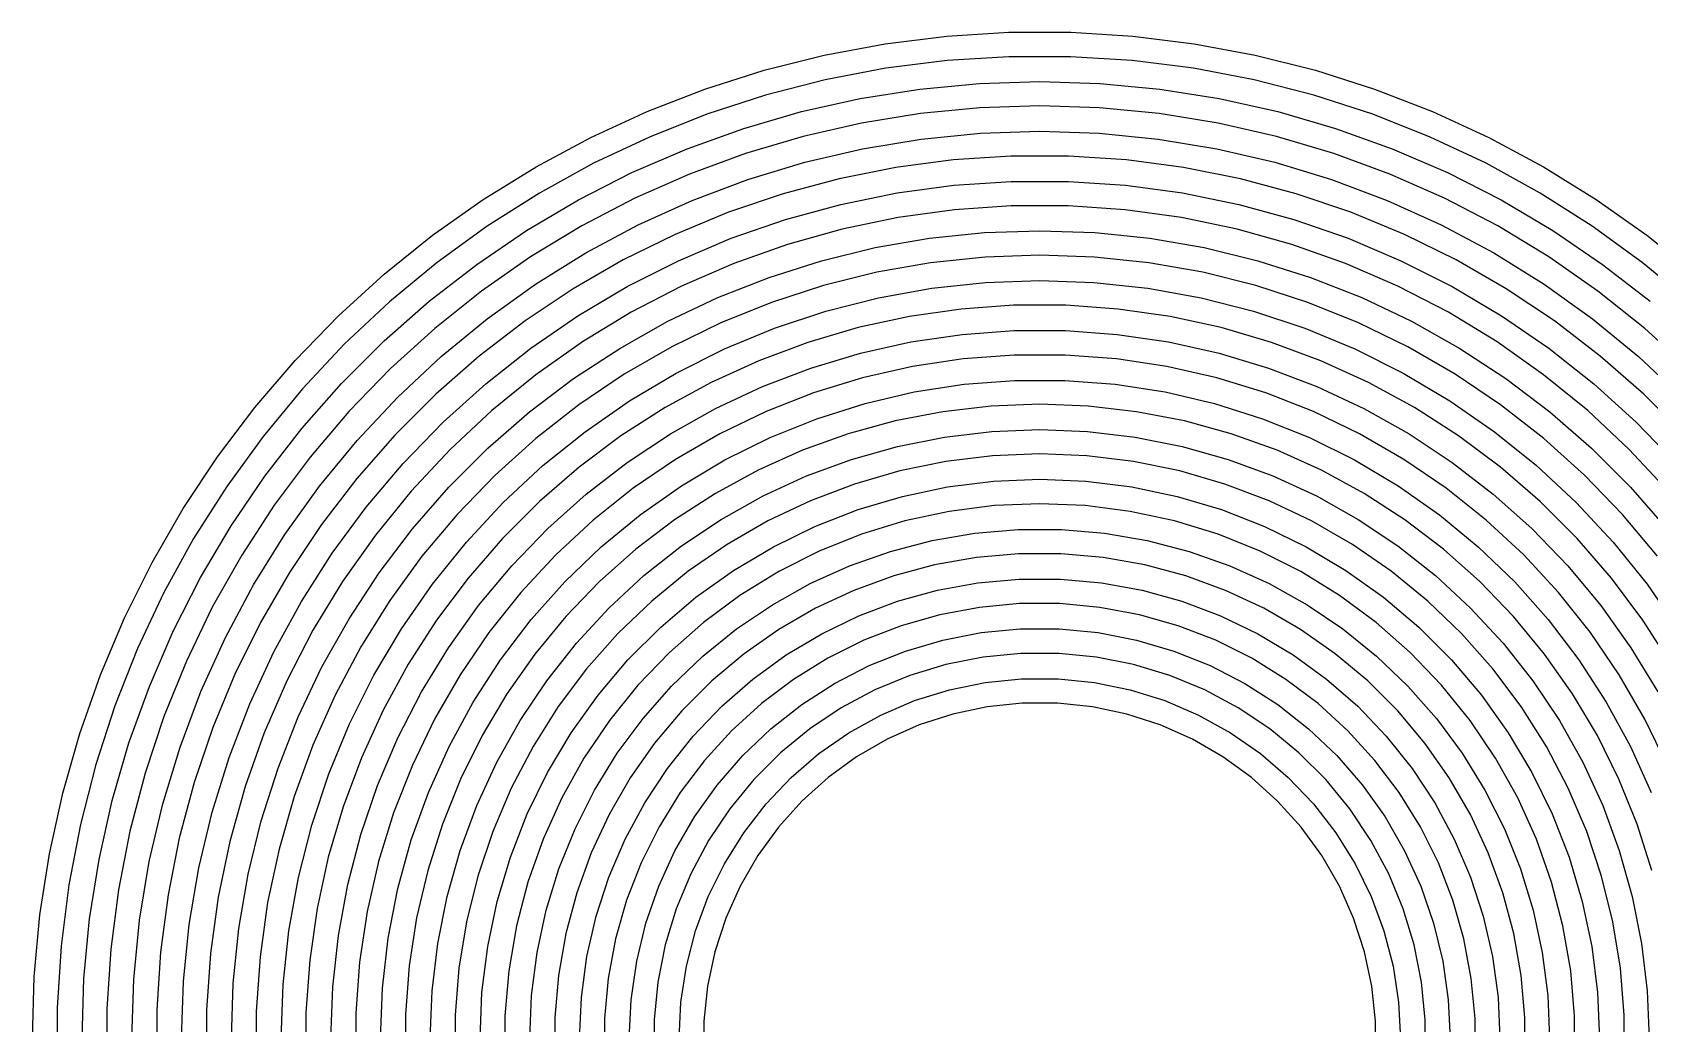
# Model space of a CAD drawing. Extents: x 25 to 275, y -107 to -24.
# Drawn here: x 25.12 to 41.38, y -34.85 to -24.88 of the extents above; entities that cross this region are included whole.
import ezdxf

# ---------------------------------------------------------------- set-up
doc = ezdxf.new("R2010")
doc.units = 0
doc.layers.add('BLACK', color=7, linetype='CONTINUOUS')

msp = doc.modelspace()

# ---------------------------------------------------------------- linework, layer by layer
at = {"layer": 'BLACK', "linetype": 'CONTINUOUS'}
for p, q in [((33.083928, -25.109411), (33.696909, -24.994825)), ((33.696909, -24.994825), (34.315783, -24.918191)), ((34.315783, -24.918191), (34.9382, -24.879802)), ((34.9382, -24.879802), (35.5618, -24.879802)), ((35.5618, -24.879802), (36.184217, -24.918191)), ((36.184217, -24.918191), (36.803091, -24.994825)), ((36.803091, -24.994825), (37.416072, -25.109411)), ((32.479162, -25.261515), (33.083928, -25.109411)), ((34.320222, -25.163972), (33.704447, -25.241763)), ((34.939666, -25.125), (34.320222, -25.163972)), ((35.560334, -25.125), (34.939666, -25.125)), ((36.179778, -25.163972), (35.560334, -25.125)), ((36.795553, -25.241763), (36.179778, -25.163972)), ((37.416072, -25.109411), (38.020838, -25.261515)), ((31.884908, -25.450561), (32.479162, -25.261515)), ((33.704447, -25.241763), (33.094772, -25.358064)), ((37.405228, -25.358064), (36.795553, -25.241763)), ((38.020838, -25.261515), (38.615092, -25.450561)), ((31.303418, -25.675832), (31.884908, -25.450561)), ((32.493603, -25.512418), (31.903312, -25.704216)), ((33.094772, -25.358064), (32.493603, -25.512418)), ((33.446455, -25.545485), (34.043668, -25.450896)), ((34.043668, -25.450896), (34.645641, -25.393993)), ((34.645641, -25.393993), (35.25, -25.375)), ((35.25, -25.375), (35.854359, -25.393993)), ((35.854359, -25.393993), (36.456332, -25.450896)), ((36.456332, -25.450896), (37.053545, -25.545485)), ((38.006397, -25.512418), (37.405228, -25.358064)), ((38.596688, -25.704216), (38.006397, -25.512418)), ((38.615092, -25.450561), (39.196582, -25.675832)), ((30.736899, -25.936472), (31.303418, -25.675832)), ((32.275711, -25.846081), (32.85636, -25.677387)), ((32.85636, -25.677387), (33.446455, -25.545485)), ((34.649033, -25.639453), (34.050535, -25.697189)), ((35.25, -25.620181), (34.649033, -25.639453)), ((35.850967, -25.639453), (35.25, -25.620181)), ((36.449465, -25.697189), (35.850967, -25.639453)), ((37.053545, -25.545485), (37.64364, -25.677387)), ((37.64364, -25.677387), (38.224289, -25.846081)), ((39.196582, -25.675832), (39.763101, -25.936472)), ((31.903312, -25.704216), (31.326228, -25.932699)), ((33.456967, -25.793153), (32.870766, -25.926949)), ((34.050535, -25.697189), (33.456967, -25.793153)), ((37.043033, -25.793153), (36.449465, -25.697189)), ((37.629234, -25.926949), (37.043033, -25.793153)), ((39.173772, -25.932699), (38.596688, -25.704216)), ((30.1875, -26.231493), (30.736899, -25.936472)), ((31.326228, -25.932699), (30.764631, -26.196967)), ((31.706801, -26.050901), (32.275711, -25.846081)), ((32.870766, -25.926949), (32.294342, -26.098029)), ((33.469801, -26.050334), (34.058948, -25.953066)), ((34.058948, -25.953066), (34.653196, -25.894537)), ((34.653196, -25.894537), (35.25, -25.875)), ((35.25, -25.875), (35.846804, -25.894537)), ((35.846804, -25.894537), (36.441052, -25.953066)), ((36.441052, -25.953066), (37.030199, -26.050334)), ((38.205658, -26.098029), (37.629234, -25.926949)), ((38.224289, -25.846081), (38.793199, -26.050901)), ((39.735369, -26.196967), (39.173772, -25.932699)), ((39.763101, -25.936472), (40.3125, -26.231493)), ((31.151874, -26.29104), (31.706801, -26.050901)), ((32.294342, -26.098029), (31.730063, -26.305689)), ((32.888276, -26.185927), (33.469801, -26.050334)), ((34.379632, -26.163004), (33.803528, -26.23885)), ((34.959463, -26.125), (34.379632, -26.163004)), ((35.540537, -26.125), (34.959463, -26.125)), ((36.120368, -26.163004), (35.540537, -26.125)), ((36.696472, -26.23885), (36.120368, -26.163004)), ((37.030199, -26.050334), (37.611724, -26.185927)), ((38.769937, -26.305689), (38.205658, -26.098029)), ((38.793199, -26.050901), (39.348126, -26.29104)), ((29.657305, -26.559776), (30.1875, -26.231493)), ((30.764631, -26.196967), (30.220734, -26.495976)), ((30.613121, -26.565548), (31.151874, -26.29104)), ((31.730063, -26.305689), (31.180249, -26.549075)), ((32.316865, -26.359263), (32.888276, -26.185927)), ((33.803528, -26.23885), (33.233619, -26.352212)), ((37.266381, -26.352212), (36.696472, -26.23885)), ((37.611724, -26.185927), (38.183135, -26.359263)), ((39.319751, -26.549075), (38.769937, -26.305689)), ((39.348126, -26.29104), (39.886879, -26.565548)), ((40.279266, -26.495976), (39.735369, -26.196967)), ((40.3125, -26.231493), (40.842695, -26.559776)), ((31.758014, -26.569599), (32.316865, -26.359263)), ((33.233619, -26.352212), (32.672343, -26.502605)), ((33.250551, -26.609957), (33.815409, -26.495144)), ((33.815409, -26.495144), (34.386675, -26.418316)), ((34.386675, -26.418316), (34.961796, -26.379817)), ((34.961796, -26.379817), (35.538204, -26.379817)), ((35.538204, -26.379817), (36.113325, -26.418316)), ((36.113325, -26.418316), (36.684591, -26.495144)), ((36.684591, -26.495144), (37.249449, -26.609957)), ((37.827657, -26.502605), (37.266381, -26.352212)), ((38.183135, -26.359263), (38.741986, -26.569599)), ((29.148324, -26.920076), (29.657305, -26.559776)), ((30.220734, -26.495976), (29.696686, -26.828547)), ((30.092667, -26.873344), (30.613121, -26.565548)), ((31.180249, -26.549075), (30.647158, -26.827188)), ((31.214116, -26.816036), (31.758014, -26.569599)), ((32.672343, -26.502605), (32.122106, -26.689386)), ((32.694623, -26.762241), (33.250551, -26.609957)), ((34.963901, -26.625), (34.393038, -26.664048)), ((35.536099, -26.625), (34.963901, -26.625)), ((36.106962, -26.664048), (35.536099, -26.625)), ((37.249449, -26.609957), (37.805377, -26.762241)), ((38.377894, -26.689386), (37.827657, -26.502605)), ((38.741986, -26.569599), (39.285884, -26.816036)), ((39.852842, -26.827188), (39.319751, -26.549075)), ((39.886879, -26.565548), (40.407333, -26.873344)), ((40.803314, -26.828547), (40.279266, -26.495976)), ((40.842695, -26.559776), (41.351676, -26.920076)), ((30.6875, -27.097518), (31.214116, -26.816036)), ((32.122106, -26.689386), (31.585263, -26.911753)), ((32.150108, -26.951317), (32.694623, -26.762241)), ((33.826171, -26.741963), (33.265941, -26.85838)), ((34.393038, -26.664048), (33.826171, -26.741963)), ((36.673829, -26.741963), (36.106962, -26.664048)), ((37.234059, -26.85838), (36.673829, -26.741963)), ((37.805377, -26.762241), (38.349892, -26.951317)), ((38.914737, -26.911753), (38.377894, -26.689386)), ((39.285884, -26.816036), (39.8125, -27.097518)), ((28.66249, -27.311025), (29.148324, -26.920076)), ((29.696686, -26.828547), (29.194555, -27.193367)), ((29.592567, -27.213211), (30.092667, -26.873344)), ((30.647158, -26.827188), (30.132981, -27.138885)), ((31.585263, -26.911753), (31.064113, -27.168756)), ((31.619438, -27.176341), (32.150108, -26.951317)), ((33.265941, -26.85838), (32.714963, -27.012756)), ((33.59692, -27.044942), (34.143646, -26.950677)), ((34.143646, -26.950677), (34.69553, -26.893941)), ((34.69553, -26.893941), (35.25, -26.875)), ((35.25, -26.875), (35.80447, -26.893941)), ((35.80447, -26.893941), (36.356354, -26.950677)), ((36.356354, -26.950677), (36.90308, -27.044942)), ((37.785037, -27.012756), (37.234059, -26.85838)), ((38.349892, -26.951317), (38.880562, -27.176341)), ((39.435887, -27.168756), (38.914737, -26.911753)), ((40.367019, -27.138885), (39.852842, -26.827188)), ((40.407333, -26.873344), (40.907433, -27.213211)), ((41.305445, -27.193367), (40.803314, -26.828547)), ((41.351676, -26.920076), (41.83751, -27.311025)), ((30.132981, -27.138885), (29.639831, -27.482885)), ((30.180422, -27.41284), (30.6875, -27.097518)), ((32.714963, -27.012756), (32.175804, -27.204374)), ((33.057901, -27.176297), (33.59692, -27.044942)), ((34.700333, -27.139395), (34.153344, -27.196886)), ((35.25, -27.1202), (34.700333, -27.139395)), ((35.799667, -27.139395), (35.25, -27.1202)), ((36.346656, -27.196886), (35.799667, -27.139395)), ((36.90308, -27.044942), (37.442099, -27.176297)), ((38.324196, -27.204374), (37.785037, -27.012756)), ((39.8125, -27.097518), (40.319578, -27.41284)), ((40.860169, -27.482885), (40.367019, -27.138885)), ((29.194555, -27.193367), (28.716321, -27.588996)), ((29.114794, -27.58381), (29.592567, -27.213211)), ((31.064113, -27.168756), (30.560887, -27.459294)), ((31.104982, -27.436307), (31.619438, -27.176341)), ((32.175804, -27.204374), (31.650978, -27.432338)), ((32.529103, -27.34413), (33.057901, -27.176297)), ((33.611697, -27.292393), (33.078033, -27.42545)), ((34.153344, -27.196886), (33.611697, -27.292393)), ((36.888303, -27.292393), (36.346656, -27.196886)), ((37.421967, -27.42545), (36.888303, -27.292393)), ((37.442099, -27.176297), (37.970897, -27.34413)), ((38.849022, -27.432338), (38.324196, -27.204374)), ((38.880562, -27.176341), (39.395018, -27.436307)), ((39.939113, -27.459294), (39.435887, -27.168756)), ((40.907433, -27.213211), (41.385206, -27.58381)), ((41.783679, -27.588996), (41.305445, -27.193367)), ((28.201644, -27.731142), (28.66249, -27.311025)), ((29.695052, -27.760651), (30.180422, -27.41284)), ((30.560887, -27.459294), (30.077741, -27.782121)), ((30.60904, -27.730054), (31.104982, -27.436307)), ((31.650978, -27.432338), (31.142933, -27.695586)), ((32.012991, -27.547658), (32.529103, -27.34413)), ((33.078033, -27.42545), (32.55495, -27.59541)), ((33.62919, -27.549255), (34.164849, -27.452612)), ((34.164849, -27.452612), (34.706039, -27.394428)), ((34.706039, -27.394428), (35.25, -27.375)), ((35.25, -27.375), (35.793961, -27.394428)), ((35.793961, -27.394428), (36.335151, -27.452612)), ((36.335151, -27.452612), (36.87081, -27.549255)), ((37.94505, -27.59541), (37.421967, -27.42545)), ((37.970897, -27.34413), (38.487009, -27.547658)), ((39.357067, -27.695586), (38.849022, -27.432338)), ((39.395018, -27.436307), (39.89096, -27.730054)), ((40.422259, -27.782121), (39.939113, -27.459294)), ((40.319578, -27.41284), (40.804948, -27.760651)), ((28.716321, -27.588996), (28.263873, -28.013873)), ((28.661234, -27.983677), (29.114794, -27.58381)), ((29.639831, -27.482885), (29.169735, -27.857775)), ((31.511972, -27.785933), (32.012991, -27.547658)), ((32.55495, -27.59541), (32.044997, -27.801445)), ((33.101789, -27.683866), (33.62919, -27.549255)), ((34.986601, -27.625), (34.461146, -27.662581)), ((35.513399, -27.625), (34.986601, -27.625)), ((36.038854, -27.662581), (35.513399, -27.625)), ((36.87081, -27.549255), (37.398211, -27.683866)), ((38.455003, -27.801445), (37.94505, -27.59541)), ((38.487009, -27.547658), (38.988028, -27.785933)), ((41.330265, -27.857775), (40.860169, -27.482885)), ((27.767535, -28.178832), (28.201644, -27.731142)), ((29.233469, -28.139462), (29.695052, -27.760651)), ((30.077741, -27.782121), (29.616744, -28.135857)), ((30.133825, -28.056271), (30.60904, -27.730054)), ((31.142933, -27.695586), (30.654036, -27.99289)), ((31.02838, -28.057842), (31.511972, -27.785933)), ((32.585336, -27.855758), (33.101789, -27.683866)), ((33.93971, -27.737553), (33.424952, -27.849531)), ((34.461146, -27.662581), (33.93971, -27.737553)), ((36.56029, -27.737553), (36.038854, -27.662581)), ((37.075048, -27.849531), (36.56029, -27.737553)), ((37.398211, -27.683866), (37.914664, -27.855758)), ((38.988028, -27.785933), (39.47162, -28.057842)), ((39.845964, -27.99289), (39.357067, -27.695586)), ((39.89096, -27.730054), (40.366175, -28.056271)), ((40.883256, -28.135857), (40.422259, -27.782121)), ((40.804948, -27.760651), (41.266531, -28.139462)), ((29.169735, -27.857775), (28.724624, -28.262013)), ((32.044997, -27.801445), (31.550658, -28.04255)), ((32.082461, -28.064056), (32.585336, -27.855758)), ((33.424952, -27.849531), (32.919493, -27.997947)), ((33.955837, -27.99352), (34.47073, -27.917743)), ((34.47073, -27.917743), (34.989781, -27.879753)), ((34.989781, -27.879753), (35.510219, -27.879753)), ((35.510219, -27.879753), (36.02927, -27.917743)), ((36.02927, -27.917743), (36.544163, -27.99352)), ((37.580507, -27.997947), (37.075048, -27.849531)), ((37.914664, -27.855758), (38.417539, -28.064056)), ((38.949342, -28.04255), (38.455003, -27.801445)), ((41.775376, -28.262013), (41.330265, -27.857775)), ((28.263873, -28.013873), (27.838996, -28.466321)), ((28.233677, -28.411234), (28.661234, -27.983677)), ((29.68146, -28.4135), (30.133825, -28.056271)), ((30.654036, -27.99289), (30.186569, -28.322865)), ((30.564472, -28.36212), (31.02838, -28.057842)), ((31.550658, -28.04255), (31.074342, -28.317551)), ((31.595726, -28.307698), (32.082461, -28.064056)), ((32.919493, -27.997947), (32.42591, -28.182044)), ((32.949477, -28.256617), (33.44785, -28.106679)), ((33.44785, -28.106679), (33.955837, -27.99352)), ((36.544163, -27.99352), (37.05215, -28.106679)), ((37.05215, -28.106679), (37.550523, -28.256617)), ((38.07409, -28.182044), (37.580507, -27.997947)), ((38.417539, -28.064056), (38.904274, -28.307698)), ((39.425658, -28.317551), (38.949342, -28.04255)), ((39.47162, -28.057842), (39.935528, -28.36212)), ((40.313431, -28.322865), (39.845964, -27.99289)), ((40.366175, -28.056271), (40.81854, -28.4135)), ((27.361809, -28.652396), (27.767535, -28.178832)), ((28.724624, -28.262013), (28.306326, -28.693939)), ((28.797651, -28.547651), (29.233469, -28.139462)), ((29.616744, -28.135857), (29.179869, -28.518987)), ((32.42591, -28.182044), (31.946718, -28.400884)), ((32.463379, -28.442533), (32.949477, -28.256617)), ((33.970963, -28.240128), (33.469374, -28.354613)), ((34.479706, -28.163448), (33.970963, -28.240128)), ((34.992756, -28.125), (34.479706, -28.163448)), ((35.507244, -28.125), (34.992756, -28.125)), ((36.020294, -28.163448), (35.507244, -28.125)), ((36.529037, -28.240128), (36.020294, -28.163448)), ((37.030626, -28.354613), (36.529037, -28.240128)), ((37.550523, -28.256617), (38.036621, -28.442533)), ((38.553282, -28.400884), (38.07409, -28.182044)), ((41.320131, -28.518987), (40.883256, -28.135857)), ((41.266531, -28.139462), (41.702349, -28.547651)), ((27.83381, -28.864794), (28.233677, -28.411234)), ((29.253965, -28.800146), (29.68146, -28.4135)), ((30.186569, -28.322865), (29.742709, -28.683972)), ((30.12241, -28.697346), (30.564472, -28.36212)), ((31.074342, -28.317551), (30.61837, -28.625108)), ((31.127614, -28.585442), (31.595726, -28.307698)), ((31.946718, -28.400884), (31.484359, -28.653351)), ((31.992148, -28.663437), (32.463379, -28.442533)), ((33.469374, -28.354613), (32.977742, -28.506261)), ((33.988659, -28.496182), (34.490222, -28.418711)), ((34.490222, -28.418711), (34.996244, -28.379862)), ((34.996244, -28.379862), (35.503756, -28.379862)), ((35.503756, -28.379862), (36.009778, -28.418711)), ((36.009778, -28.418711), (36.511341, -28.496182)), ((37.522258, -28.506261), (37.030626, -28.354613)), ((38.036621, -28.442533), (38.507852, -28.663437)), ((39.015641, -28.653351), (38.553282, -28.400884)), ((38.904274, -28.307698), (39.372386, -28.585442)), ((39.88163, -28.625108), (39.425658, -28.317551)), ((39.935528, -28.36212), (40.37759, -28.697346)), ((40.757291, -28.683972), (40.313431, -28.322865)), ((40.81854, -28.4135), (41.246035, -28.800146)), ((27.838996, -28.466321), (27.443367, -28.944555)), ((28.389462, -28.983469), (28.797651, -28.547651)), ((29.179869, -28.518987), (28.768987, -28.929869)), ((30.680508, -28.895873), (31.127614, -28.585442)), ((32.977742, -28.506261), (32.498818, -28.694225)), ((33.494498, -28.611821), (33.988659, -28.496182)), ((36.511341, -28.496182), (37.005502, -28.611821)), ((38.001182, -28.694225), (37.522258, -28.506261)), ((39.372386, -28.585442), (39.819492, -28.895873)), ((41.731013, -28.929869), (41.320131, -28.518987)), ((26.986006, -29.15004), (27.361809, -28.652396)), ((28.306326, -28.693939), (27.916562, -29.151779)), ((29.742709, -28.683972), (29.324526, -29.074526)), ((29.704256, -29.061958), (30.12241, -28.697346)), ((30.61837, -28.625108), (30.184962, -28.963723)), ((31.484359, -28.653351), (31.041189, -28.938159)), ((31.5383, -28.918149), (31.992148, -28.663437)), ((32.498818, -28.694225), (32.03528, -28.917453)), ((32.53992, -28.954664), (33.010638, -28.764947)), ((33.010638, -28.764947), (33.494498, -28.611821)), ((34.276146, -28.695085), (33.796367, -28.788133)), ((34.76164, -28.639037), (34.276146, -28.695085)), ((35.25, -28.620318), (34.76164, -28.639037)), ((35.73836, -28.639037), (35.25, -28.620318)), ((36.223854, -28.695085), (35.73836, -28.639037)), ((36.703633, -28.788133), (36.223854, -28.695085)), ((37.005502, -28.611821), (37.489362, -28.764947)), ((37.489362, -28.764947), (37.96008, -28.954664)), ((38.46472, -28.917453), (38.001182, -28.694225)), ((38.507852, -28.663437), (38.9617, -28.918149)), ((39.458811, -28.938159), (39.015641, -28.653351)), ((40.315038, -28.963723), (39.88163, -28.625108)), ((40.37759, -28.697346), (40.795744, -29.061958)), ((41.175474, -29.074526), (40.757291, -28.683972)), ((27.463211, -29.342567), (27.83381, -28.864794)), ((28.768987, -28.929869), (28.385857, -29.366744)), ((28.853251, -29.214482), (29.253965, -28.800146)), ((30.256687, -29.237409), (30.680508, -28.895873)), ((31.104255, -29.205311), (31.5383, -28.918149)), ((32.03528, -28.917453), (31.58972, -29.174698)), ((33.325119, -28.917634), (32.865166, -29.082829)), ((33.796367, -28.788133), (33.325119, -28.917634)), ((34.291839, -28.950409), (34.769438, -28.893881)), ((34.769438, -28.893881), (35.25, -28.875)), ((35.25, -28.875), (35.730562, -28.893881)), ((35.730562, -28.893881), (36.208161, -28.950409)), ((37.174881, -28.917634), (36.703633, -28.788133)), ((37.634834, -29.082829), (37.174881, -28.917634)), ((38.91028, -29.174698), (38.46472, -28.917453)), ((38.9617, -28.918149), (39.395745, -29.205311)), ((39.819492, -28.895873), (40.243313, -29.237409)), ((41.246035, -28.800146), (41.646749, -29.214482)), ((27.443367, -28.944555), (27.078547, -29.446686)), ((28.010651, -29.445052), (28.389462, -28.983469)), ((29.324526, -29.074526), (28.933972, -29.492709)), ((29.311958, -29.454256), (29.704256, -29.061958)), ((30.184962, -28.963723), (29.776231, -29.331746)), ((31.041189, -28.938159), (30.619466, -29.253857)), ((32.085106, -29.179856), (32.53992, -28.954664)), ((32.865166, -29.082829), (32.419209, -29.282749)), ((33.357271, -29.174779), (33.820147, -29.044234)), ((33.820147, -29.044234), (34.291839, -28.950409)), ((36.208161, -28.950409), (36.679853, -29.044234)), ((36.679853, -29.044234), (37.142729, -29.174779)), ((38.080791, -29.282749), (37.634834, -29.082829)), ((37.96008, -28.954664), (38.414894, -29.179856)), ((39.880534, -29.253857), (39.458811, -28.938159)), ((40.723769, -29.331746), (40.315038, -28.963723)), ((40.795744, -29.061958), (41.188042, -29.454256)), ((41.566028, -29.492709), (41.175474, -29.074526)), ((26.641552, -29.669874), (26.986006, -29.15004)), ((27.916562, -29.151779), (27.556933, -29.633649)), ((28.481105, -29.654657), (28.853251, -29.214482)), ((29.858311, -29.608311), (30.256687, -29.237409)), ((30.619466, -29.253857), (30.221339, -29.598837)), ((30.69233, -29.523389), (31.104255, -29.205311)), ((31.58972, -29.174698), (31.164629, -29.464519)), ((31.648865, -29.439204), (32.085106, -29.179856)), ((32.906064, -29.341238), (33.357271, -29.174779)), ((34.306819, -29.196372), (33.842879, -29.291086)), ((34.776875, -29.139297), (34.306819, -29.196372)), ((35.25, -29.120231), (34.776875, -29.139297)), ((35.723125, -29.139297), (35.25, -29.120231)), ((36.193181, -29.196372), (35.723125, -29.139297)), ((36.657121, -29.291086), (36.193181, -29.196372)), ((37.142729, -29.174779), (37.593936, -29.341238)), ((38.414894, -29.179856), (38.851135, -29.439204)), ((39.335371, -29.464519), (38.91028, -29.174698)), ((39.395745, -29.205311), (39.80767, -29.523389)), ((40.278661, -29.598837), (39.880534, -29.253857)), ((40.243313, -29.237409), (40.641689, -29.608311)), ((27.123344, -29.842667), (27.463211, -29.342567)), ((28.385857, -29.366744), (28.032121, -29.827741)), ((29.776231, -29.331746), (29.394167, -29.727385)), ((32.419209, -29.282749), (31.989863, -29.516219)), ((32.469308, -29.542585), (32.906064, -29.341238)), ((33.842879, -29.291086), (33.388065, -29.422825)), ((34.324155, -29.451718), (34.785491, -29.394212)), ((34.785491, -29.394212), (35.25, -29.375)), ((35.25, -29.375), (35.714509, -29.394212)), ((35.714509, -29.394212), (36.175845, -29.451718)), ((37.111935, -29.422825), (36.657121, -29.291086)), ((37.593936, -29.341238), (38.030692, -29.542585)), ((38.510137, -29.516219), (38.080791, -29.282749)), ((41.105833, -29.727385), (40.723769, -29.331746)), ((27.078547, -29.446686), (26.745976, -29.970734)), ((27.66284, -29.930422), (28.010651, -29.445052)), ((28.933972, -29.492709), (28.572865, -29.936569)), ((28.947346, -29.87241), (29.311958, -29.454256)), ((30.304721, -29.870688), (30.69233, -29.523389)), ((31.164629, -29.464519), (30.762386, -29.785298)), ((31.233757, -29.731185), (31.648865, -29.439204)), ((31.989863, -29.516219), (31.57965, -29.781871)), ((32.049696, -29.777579), (32.469308, -29.542585)), ((33.388065, -29.422825), (32.945327, -29.590733)), ((33.423565, -29.679778), (33.869144, -29.547124)), ((33.869144, -29.547124), (34.324155, -29.451718)), ((36.175845, -29.451718), (36.630856, -29.547124)), ((36.630856, -29.547124), (37.076435, -29.679778)), ((37.554673, -29.590733), (37.111935, -29.422825)), ((38.030692, -29.542585), (38.450304, -29.777579)), ((38.92035, -29.781871), (38.510137, -29.516219)), ((38.851135, -29.439204), (39.266243, -29.731185)), ((39.737614, -29.785298), (39.335371, -29.464519)), ((39.80767, -29.523389), (40.195279, -29.870688)), ((41.188042, -29.454256), (41.552654, -29.87241)), ((26.329752, -30.209928), (26.641552, -29.669874)), ((27.556933, -29.633649), (27.228916, -30.137572)), ((28.139192, -30.118706), (28.481105, -29.654657)), ((29.394167, -29.727385), (29.040633, -30.148711)), ((29.487409, -30.006687), (29.858311, -29.608311)), ((30.221339, -29.598837), (29.848837, -29.971339)), ((30.842217, -30.054085), (31.233757, -29.731185)), ((32.945327, -29.590733), (32.517535, -29.793723)), ((32.990463, -29.848775), (33.423565, -29.679778)), ((34.340801, -29.697537), (33.894397, -29.793745)), ((34.793757, -29.639534), (34.340801, -29.697537)), ((35.25, -29.620153), (34.793757, -29.639534)), ((35.706243, -29.639534), (35.25, -29.620153)), ((36.159199, -29.697537), (35.706243, -29.639534)), ((36.605603, -29.793745), (36.159199, -29.697537)), ((37.076435, -29.679778), (37.509537, -29.848775)), ((37.982465, -29.793723), (37.554673, -29.590733)), ((39.266243, -29.731185), (39.657783, -30.054085)), ((40.651163, -29.971339), (40.278661, -29.598837)), ((40.641689, -29.608311), (41.012591, -30.006687)), ((41.459367, -30.148711), (41.105833, -29.727385)), ((26.815548, -30.363121), (27.123344, -29.842667)), ((28.032121, -29.827741), (27.709294, -30.310887)), ((28.61212, -30.314472), (28.947346, -29.87241)), ((29.943498, -30.245353), (30.304721, -29.870688)), ((30.762386, -29.785298), (30.385239, -30.135239)), ((31.57965, -29.781871), (31.190976, -30.078144)), ((31.649815, -30.044771), (32.049696, -29.777579)), ((32.517535, -29.793723), (32.107464, -30.030478)), ((32.572796, -30.05296), (32.990463, -29.848775)), ((33.894397, -29.793745), (33.457759, -29.927464)), ((34.599034, -29.91651), (35.032489, -29.879618)), ((35.032489, -29.879618), (35.467511, -29.879618)), ((35.467511, -29.879618), (35.900966, -29.91651)), ((37.042241, -29.927464), (36.605603, -29.793745)), ((37.509537, -29.848775), (37.927204, -30.05296)), ((38.392536, -30.030478), (37.982465, -29.793723)), ((38.450304, -29.777579), (38.850185, -30.044771)), ((39.309024, -30.078144), (38.92035, -29.781871)), ((40.114761, -30.135239), (39.737614, -29.785298)), ((40.195279, -29.870688), (40.556502, -30.245353)), ((26.745976, -29.970734), (26.446967, -30.514631)), ((27.347518, -30.4375), (27.66284, -29.930422)), ((28.572865, -29.936569), (28.24289, -30.404036)), ((29.145873, -30.430508), (29.487409, -30.006687)), ((29.848837, -29.971339), (29.503857, -30.369466)), ((30.476544, -30.40601), (30.842217, -30.054085)), ((31.272131, -30.342513), (31.649815, -30.044771)), ((32.107464, -30.030478), (31.717774, -30.299461)), ((32.173417, -30.290939), (32.572796, -30.05296)), ((33.457759, -29.927464), (33.034034, -30.09773)), ((33.749283, -30.099645), (34.170269, -29.990029)), ((34.170269, -29.990029), (34.599034, -29.91651)), ((35.900966, -29.91651), (36.329731, -29.990029)), ((36.329731, -29.990029), (36.750717, -30.099645)), ((37.465966, -30.09773), (37.042241, -29.927464)), ((37.927204, -30.05296), (38.326583, -30.290939)), ((38.782226, -30.299461), (38.392536, -30.030478)), ((38.850185, -30.044771), (39.227869, -30.342513)), ((39.657783, -30.054085), (40.023456, -30.40601)), ((40.996143, -30.369466), (40.651163, -29.971339)), ((41.012591, -30.006687), (41.354127, -30.430508)), ((26.051789, -30.768152), (26.329752, -30.209928)), ((27.228916, -30.137572), (26.933859, -30.661475)), ((27.829036, -30.604556), (28.139192, -30.118706)), ((29.040633, -30.148711), (28.71735, -30.593672)), ((30.385239, -30.135239), (30.035298, -30.512386)), ((31.190976, -30.078144), (30.826121, -30.403301)), ((33.034034, -30.09773), (32.626276, -30.303318)), ((33.339111, -30.244569), (33.749283, -30.099645)), ((34.613079, -30.162102), (34.193852, -30.236023)), ((35.037153, -30.125), (34.613079, -30.162102)), ((35.462847, -30.125), (35.037153, -30.125)), ((35.886921, -30.162102), (35.462847, -30.125)), ((36.306148, -30.236023), (35.886921, -30.162102)), ((36.750717, -30.099645), (37.160889, -30.244569)), ((37.873724, -30.303318), (37.465966, -30.09773)), ((39.673879, -30.403301), (39.309024, -30.078144)), ((40.464702, -30.512386), (40.114761, -30.135239)), ((26.54104, -30.901874), (26.815548, -30.363121)), ((27.709294, -30.310887), (27.418756, -30.814113)), ((28.307842, -30.77838), (28.61212, -30.314472)), ((29.503857, -30.369466), (29.188159, -30.791189)), ((29.610588, -30.645387), (29.943498, -30.245353)), ((30.918971, -30.668971), (31.272131, -30.342513)), ((31.717774, -30.299461), (31.350992, -30.59893)), ((31.795053, -30.561085), (32.173417, -30.290939)), ((32.626276, -30.303318), (32.237421, -30.542745)), ((32.942706, -30.423755), (33.339111, -30.244569)), ((33.782663, -30.346201), (33.382641, -30.491797)), ((34.193852, -30.236023), (33.782663, -30.346201)), ((34.629171, -30.416857), (35.0425, -30.379657)), ((35.0425, -30.379657), (35.4575, -30.379657)), ((35.4575, -30.379657), (35.870829, -30.416857)), ((36.717337, -30.346201), (36.306148, -30.236023)), ((37.117359, -30.491797), (36.717337, -30.346201)), ((37.160889, -30.244569), (37.557294, -30.423755)), ((38.262579, -30.542745), (37.873724, -30.303318)), ((38.326583, -30.290939), (38.704947, -30.561085)), ((39.149008, -30.59893), (38.782226, -30.299461)), ((39.227869, -30.342513), (39.581029, -30.668971)), ((40.556502, -30.245353), (40.889412, -30.645387)), ((41.311841, -30.791189), (40.996143, -30.369466)), ((26.446967, -30.514631), (26.182699, -31.076228)), ((27.066036, -30.964116), (27.347518, -30.4375)), ((28.24289, -30.404036), (27.945586, -30.892933)), ((28.835442, -30.877614), (29.145873, -30.430508)), ((30.035298, -30.512386), (29.714519, -30.914629)), ((30.138884, -30.784894), (30.476544, -30.40601)), ((30.826121, -30.403301), (30.487228, -30.755434)), ((32.237421, -30.542745), (31.870273, -30.814287)), ((32.562925, -30.635913), (32.942706, -30.423755)), ((33.382641, -30.491797), (32.996831, -30.671703)), ((33.820796, -30.601364), (34.220841, -30.490958)), ((34.220841, -30.490958), (34.629171, -30.416857)), ((35.870829, -30.416857), (36.279159, -30.490958)), ((36.279159, -30.490958), (36.679204, -30.601364)), ((37.503169, -30.671703), (37.117359, -30.491797)), ((37.557294, -30.423755), (37.937075, -30.635913)), ((38.629727, -30.814287), (38.262579, -30.542745)), ((40.012772, -30.755434), (39.673879, -30.403301)), ((40.023456, -30.40601), (40.361116, -30.784894)), ((40.785481, -30.914629), (40.464702, -30.512386)), ((41.354127, -30.430508), (41.664558, -30.877614)), ((26.933859, -30.661475), (26.672975, -31.203206)), ((27.552025, -31.110038), (27.829036, -30.604556)), ((28.71735, -30.593672), (28.425893, -31.0601)), ((29.307766, -31.068655), (29.610588, -30.645387)), ((30.592513, -31.022131), (30.918971, -30.668971)), ((31.350992, -30.59893), (31.009496, -30.926941)), ((31.440291, -30.861553), (31.795053, -30.561085)), ((32.202505, -30.879515), (32.562925, -30.635913)), ((32.996831, -30.671703), (32.628169, -30.88455)), ((33.432259, -30.747184), (33.820796, -30.601364)), ((34.64492, -30.662326), (34.247271, -30.73666)), ((35.047732, -30.625), (34.64492, -30.662326)), ((35.452268, -30.625), (35.047732, -30.625)), ((35.85508, -30.662326), (35.452268, -30.625)), ((36.252729, -30.73666), (35.85508, -30.662326)), ((36.679204, -30.601364), (37.067741, -30.747184)), ((37.871831, -30.88455), (37.503169, -30.671703)), ((37.937075, -30.635913), (38.297495, -30.879515)), ((38.704947, -30.561085), (39.059709, -30.861553)), ((39.490504, -30.926941), (39.149008, -30.59893)), ((39.581029, -30.668971), (39.907487, -31.022131)), ((40.889412, -30.645387), (41.192234, -31.068655)), ((25.808719, -31.342428), (26.051789, -30.768152)), ((27.418756, -30.814113), (27.161753, -31.335263)), ((28.035933, -31.261972), (28.307842, -30.77838)), ((28.557698, -31.345726), (28.835442, -30.877614)), ((29.188159, -30.791189), (28.903351, -31.234359)), ((29.831218, -31.188514), (30.138884, -30.784894)), ((30.487228, -30.755434), (30.176284, -31.132475)), ((31.111553, -31.190291), (31.440291, -30.861553)), ((31.870273, -30.814287), (31.527475, -31.115987)), ((31.864042, -31.152804), (32.202505, -30.879515)), ((32.628169, -30.88455), (32.279461, -31.128718)), ((33.058357, -30.927246), (33.432259, -30.747184)), ((33.858178, -30.847366), (33.480958, -30.993502)), ((34.247271, -30.73666), (33.858178, -30.847366)), ((34.662951, -30.916987), (35.053725, -30.879672)), ((35.053725, -30.879672), (35.446275, -30.879672)), ((35.446275, -30.879672), (35.837049, -30.916987)), ((36.641822, -30.847366), (36.252729, -30.73666)), ((37.019042, -30.993502), (36.641822, -30.847366)), ((37.067741, -30.747184), (37.441643, -30.927246)), ((38.220539, -31.128718), (37.871831, -30.88455)), ((38.297495, -30.879515), (38.635958, -31.152804)), ((38.972525, -31.115987), (38.629727, -30.814287)), ((39.059709, -30.861553), (39.388447, -31.190291)), ((40.323716, -31.132475), (40.012772, -30.755434)), ((40.361116, -30.784894), (40.668782, -31.188514)), ((41.596649, -31.234359), (41.311841, -30.791189)), ((26.300901, -31.456801), (26.54104, -30.901874)), ((26.819599, -31.508014), (27.066036, -30.964116)), ((27.945586, -30.892933), (27.682338, -31.400978)), ((29.714519, -30.914629), (29.424698, -31.33972)), ((30.294771, -31.399815), (30.592513, -31.022131)), ((31.009496, -30.926941), (30.695502, -31.281367)), ((32.702101, -31.140099), (33.058357, -30.927246)), ((33.480958, -30.993502), (33.118832, -31.17382)), ((33.900845, -31.101872), (34.277494, -30.991277)), ((34.277494, -30.991277), (34.662951, -30.916987)), ((35.837049, -30.916987), (36.222506, -30.991277)), ((36.222506, -30.991277), (36.599155, -31.101872)), ((37.381168, -31.17382), (37.019042, -30.993502)), ((37.441643, -30.927246), (37.797899, -31.140099)), ((39.804498, -31.281367), (39.490504, -30.926941)), ((39.907487, -31.022131), (40.205229, -31.399815)), ((41.075302, -31.33972), (40.785481, -30.914629)), ((26.182699, -31.076228), (25.954216, -31.653312)), ((26.672975, -31.203206), (26.447336, -31.760538)), ((27.309395, -31.632893), (27.552025, -31.110038)), ((28.425893, -31.0601), (28.167683, -31.545723)), ((29.036648, -31.512898), (29.307766, -31.068655)), ((29.555351, -31.614501), (29.831218, -31.188514)), ((30.176284, -31.132475), (29.895115, -31.532212)), ((30.811085, -31.545053), (31.111553, -31.190291)), ((31.527475, -31.115987), (31.211498, -31.445671)), ((31.549975, -31.453813), (31.864042, -31.152804)), ((32.279461, -31.128718), (31.95336, -31.402349)), ((32.36636, -31.384029), (32.702101, -31.140099)), ((33.118832, -31.17382), (32.774887, -31.386781)), ((33.536413, -31.247768), (33.900845, -31.101872)), ((34.680734, -31.162319), (34.307316, -31.236596)), ((35.059633, -31.125), (34.680734, -31.162319)), ((35.440367, -31.125), (35.059633, -31.125)), ((35.819266, -31.162319), (35.440367, -31.125)), ((36.192684, -31.236596), (35.819266, -31.162319)), ((36.599155, -31.101872), (36.963587, -31.247768)), ((37.725113, -31.386781), (37.381168, -31.17382)), ((37.797899, -31.140099), (38.13364, -31.384029)), ((38.54664, -31.402349), (38.220539, -31.128718)), ((38.635958, -31.152804), (38.950025, -31.453813)), ((39.288502, -31.445671), (38.972525, -31.115987)), ((39.388447, -31.190291), (39.688915, -31.545053)), ((40.604885, -31.532212), (40.323716, -31.132475)), ((40.668782, -31.188514), (40.944649, -31.614501)), ((41.192234, -31.068655), (41.463352, -31.512898)), ((25.601462, -31.930579), (25.808719, -31.342428)), ((27.161753, -31.335263), (26.939386, -31.872106)), ((27.797658, -31.762991), (28.035933, -31.261972)), ((28.314056, -31.832461), (28.557698, -31.345726)), ((28.903351, -31.234359), (28.650884, -31.696718)), ((29.424698, -31.33972), (29.167453, -31.78528)), ((30.695502, -31.281367), (30.411045, -31.659911)), ((33.1875, -31.427645), (33.536413, -31.247768)), ((33.942978, -31.347117), (33.591226, -31.492817)), ((34.307316, -31.236596), (33.942978, -31.347117)), ((36.557022, -31.347117), (36.192684, -31.236596)), ((36.908774, -31.492817), (36.557022, -31.347117)), ((36.963587, -31.247768), (37.3125, -31.427645)), ((40.088955, -31.659911), (39.804498, -31.281367)), ((41.332547, -31.78528), (41.075302, -31.33972)), ((26.096081, -32.025711), (26.300901, -31.456801)), ((26.609263, -32.066865), (26.819599, -31.508014)), ((27.682338, -31.400978), (27.454374, -31.925804)), ((28.798681, -31.975746), (29.036648, -31.512898)), ((29.895115, -31.532212), (29.645371, -31.952299)), ((30.027579, -31.799696), (30.294771, -31.399815)), ((31.211498, -31.445671), (30.924618, -31.800964)), ((31.262567, -31.780373), (31.549975, -31.453813)), ((31.95336, -31.402349), (31.652349, -31.70336)), ((32.053835, -31.657074), (32.36636, -31.384029)), ((32.774887, -31.386781), (32.45206, -31.630569)), ((32.857265, -31.639874), (33.1875, -31.427645)), ((33.591226, -31.492817), (33.255449, -31.672293)), ((33.991018, -31.600649), (34.341385, -31.49072)), ((34.341385, -31.49072), (34.701074, -31.416802)), ((34.701074, -31.416802), (35.066397, -31.379653)), ((35.066397, -31.379653), (35.433603, -31.379653)), ((35.433603, -31.379653), (35.798926, -31.416802)), ((35.798926, -31.416802), (36.158615, -31.49072)), ((36.158615, -31.49072), (36.508982, -31.600649)), ((37.244551, -31.672293), (36.908774, -31.492817)), ((37.3125, -31.427645), (37.642735, -31.639874)), ((38.04794, -31.630569), (37.725113, -31.386781)), ((38.13364, -31.384029), (38.446165, -31.657074)), ((38.847651, -31.70336), (38.54664, -31.402349)), ((38.950025, -31.453813), (39.237433, -31.780373)), ((39.575382, -31.800964), (39.288502, -31.445671)), ((40.205229, -31.399815), (40.472421, -31.799696)), ((40.854629, -31.952299), (40.604885, -31.532212)), ((25.954216, -31.653312), (25.762418, -32.243603)), ((27.102229, -32.170786), (27.309395, -31.632893)), ((28.167683, -31.545723), (27.943977, -32.048175)), ((28.650884, -31.696718), (28.432044, -32.17591)), ((29.312903, -32.060356), (29.555351, -31.614501)), ((30.411045, -31.659911), (30.157971, -32.060116)), ((30.540939, -31.923417), (30.811085, -31.545053)), ((31.767044, -31.957033), (32.053835, -31.657074)), ((32.45206, -31.630569), (32.153104, -31.903104)), ((32.548699, -31.882533), (32.857265, -31.639874)), ((33.255449, -31.672293), (32.938881, -31.883817)), ((33.653571, -31.745459), (33.991018, -31.600649)), ((34.721309, -31.661977), (34.375287, -31.735526)), ((35.073124, -31.625), (34.721309, -31.661977)), ((35.426876, -31.625), (35.073124, -31.625)), ((35.778691, -31.661977), (35.426876, -31.625)), ((36.124713, -31.735526), (35.778691, -31.661977)), ((36.508982, -31.600649), (36.846429, -31.745459)), ((37.561119, -31.883817), (37.244551, -31.672293)), ((37.642735, -31.639874), (37.951301, -31.882533)), ((38.346896, -31.903104), (38.04794, -31.630569)), ((38.446165, -31.657074), (38.732956, -31.957033)), ((39.688915, -31.545053), (39.959061, -31.923417)), ((40.342029, -32.060115), (40.088955, -31.659911)), ((40.944649, -31.614501), (41.187097, -32.060356)), ((26.447336, -31.760538), (26.257869, -32.331183)), ((27.59413, -32.279103), (27.797658, -31.762991)), ((28.105758, -32.335336), (28.314056, -31.832461)), ((29.167453, -31.78528), (28.944225, -32.248818)), ((29.792585, -32.219308), (30.027579, -31.799696)), ((30.924618, -31.800964), (30.668904, -32.179307)), ((31.003888, -32.130129), (31.262567, -31.780373)), ((31.652349, -31.70336), (31.378718, -32.029461)), ((33.332505, -31.923665), (33.653571, -31.745459)), ((34.038848, -31.844842), (33.715679, -31.988726)), ((34.375287, -31.735526), (34.038848, -31.844842)), ((36.461152, -31.844842), (36.124713, -31.735526)), ((36.784321, -31.988726), (36.461152, -31.844842)), ((36.846429, -31.745459), (37.167495, -31.923665)), ((39.121282, -32.029461), (38.847651, -31.70336)), ((39.237433, -31.780373), (39.496112, -32.130129)), ((39.831096, -32.179307), (39.575382, -31.800964)), ((40.472421, -31.799696), (40.707415, -32.219308)), ((41.555775, -32.248818), (41.332547, -31.78528)), ((25.430806, -32.530374), (25.601462, -31.930579)), ((26.939386, -31.872106), (26.752605, -32.422343)), ((27.454374, -31.925804), (27.262756, -32.464963)), ((28.595135, -32.45473), (28.798681, -31.975746)), ((29.645371, -31.952299), (29.428517, -32.390272)), ((30.30296, -32.322796), (30.540939, -31.923417)), ((31.508296, -32.281493), (31.767044, -31.957033)), ((32.153104, -31.903104), (31.880569, -32.20206)), ((32.264597, -32.153424), (32.548699, -31.882533)), ((32.938881, -31.883817), (32.644571, -32.125352)), ((33.031116, -32.133438), (33.332505, -31.923665)), ((33.715679, -31.988726), (33.40932, -32.165602)), ((37.09068, -32.165602), (36.784321, -31.988726)), ((37.167495, -31.923665), (37.468884, -32.133438)), ((37.855429, -32.125352), (37.561119, -31.883817)), ((37.951301, -31.882533), (38.235403, -32.153424)), ((38.619431, -32.20206), (38.346896, -31.903104)), ((38.732956, -31.957033), (38.991704, -32.281493)), ((39.959061, -31.923417), (40.19704, -32.322796)), ((41.071483, -32.390272), (40.854629, -31.952299)), ((25.927387, -32.60636), (26.096081, -32.025711)), ((26.435927, -32.638276), (26.609263, -32.066865)), ((26.931453, -32.721315), (27.102229, -32.170786)), ((27.943977, -32.048175), (27.755865, -32.565008)), ((28.432044, -32.17591), (28.247947, -32.669493)), ((29.105296, -32.523462), (29.312903, -32.060356)), ((30.157971, -32.060116), (29.93792, -32.479387)), ((30.668904, -32.179307), (30.446196, -32.577973)), ((30.775803, -32.500563), (31.003888, -32.130129)), ((31.378718, -32.029461), (31.13455, -32.378169)), ((32.007531, -32.450094), (32.264597, -32.153424)), ((32.644571, -32.125352), (32.375352, -32.394571)), ((32.752495, -32.372626), (33.031116, -32.133438)), ((33.40932, -32.165602), (33.123129, -32.373533)), ((37.376871, -32.373533), (37.09068, -32.165602)), ((37.468884, -32.133438), (37.747505, -32.372626)), ((38.124648, -32.394571), (37.855429, -32.125352)), ((38.235403, -32.153424), (38.492469, -32.450094)), ((39.36545, -32.378169), (39.121282, -32.029461)), ((39.496112, -32.130129), (39.724197, -32.500563)), ((40.053804, -32.577973), (39.831096, -32.179307)), ((40.56208, -32.479387), (40.342029, -32.060115)), ((41.187097, -32.060356), (41.394704, -32.523462)), ((25.762418, -32.243603), (25.608064, -32.844772)), ((26.257869, -32.331183), (26.105353, -32.912794)), ((27.426297, -32.807901), (27.59413, -32.279103)), ((27.933866, -32.851789), (28.105758, -32.335336)), ((28.944225, -32.248818), (28.756261, -32.727742)), ((29.591238, -32.656064), (29.792585, -32.219308)), ((30.098775, -32.740463), (30.30296, -32.322796)), ((31.279674, -32.627841), (31.508296, -32.281493)), ((31.880569, -32.20206), (31.636781, -32.524887)), ((38.863219, -32.524887), (38.619431, -32.20206)), ((38.991704, -32.281493), (39.220326, -32.627841)), ((40.19704, -32.322796), (40.401225, -32.740463)), ((40.707415, -32.219308), (40.908762, -32.656064)), ((26.752605, -32.422343), (26.602212, -32.983619)), ((27.262756, -32.464963), (27.10838, -33.015941)), ((28.427096, -32.947294), (28.595135, -32.45473)), ((29.428517, -32.390272), (29.245826, -32.84356)), ((29.93792, -32.479387), (29.75232, -32.915005)), ((30.579954, -32.889006), (30.775803, -32.500563)), ((31.13455, -32.378169), (30.921703, -32.746831)), ((31.779829, -32.769857), (32.007531, -32.450094)), ((32.375352, -32.394571), (32.133817, -32.688881)), ((32.499502, -32.638775), (32.752495, -32.372626)), ((33.123129, -32.373533), (32.860239, -32.610239)), ((37.639761, -32.610239), (37.376871, -32.373533)), ((37.747505, -32.372626), (38.000498, -32.638775)), ((38.366183, -32.688881), (38.124648, -32.394571)), ((38.492469, -32.450094), (38.720171, -32.769857)), ((39.578297, -32.746831), (39.36545, -32.378169)), ((39.724197, -32.500563), (39.920046, -32.889006)), ((40.74768, -32.915005), (40.56208, -32.479387)), ((41.254174, -32.84356), (41.071483, -32.390272)), ((25.297397, -33.139536), (25.430806, -32.530374)), ((25.795485, -33.196455), (25.927387, -32.60636)), ((26.300334, -33.219801), (26.435927, -32.638276)), ((27.755865, -32.565008), (27.604264, -33.093704)), ((28.247947, -32.669493), (28.099531, -33.174952)), ((28.933749, -33.001101), (29.105296, -32.523462)), ((29.424779, -33.107271), (29.591238, -32.656064)), ((30.446196, -32.577973), (30.258099, -32.994089)), ((31.083019, -32.993288), (31.279674, -32.627841)), ((31.636781, -32.524887), (31.42382, -32.868832)), ((32.274733, -32.929153), (32.499502, -32.638775)), ((32.860239, -32.610239), (32.623533, -32.873129)), ((37.876467, -32.873129), (37.639761, -32.610239)), ((38.000498, -32.638775), (38.225267, -32.929153)), ((39.07618, -32.868832), (38.863219, -32.524887)), ((39.220326, -32.627841), (39.416981, -32.993288)), ((40.241901, -32.994089), (40.053804, -32.577973)), ((40.908762, -32.656064), (41.075221, -33.107271)), ((26.79783, -33.282021), (26.931453, -32.721315)), ((27.294942, -33.34692), (27.426297, -32.807901)), ((28.756261, -32.727742), (28.604613, -33.219374)), ((29.929778, -33.173565), (30.098775, -32.740463)), ((30.921703, -32.746831), (30.741797, -33.132641)), ((31.583554, -33.109816), (31.779829, -32.769857)), ((32.133817, -32.688881), (31.922293, -33.005449)), ((38.577707, -33.005449), (38.366183, -32.688881)), ((38.720171, -32.769857), (38.916446, -33.109816)), ((39.758203, -33.132641), (39.578297, -32.746831)), ((40.401225, -32.740463), (40.570222, -33.173565)), ((25.608064, -32.844772), (25.491763, -33.454447)), ((26.105353, -32.912794), (25.990414, -33.502982)), ((26.602212, -32.983619), (26.48885, -33.553528)), ((27.799255, -33.37919), (27.933866, -32.851789)), ((28.295459, -33.45081), (28.427096, -32.947294)), ((29.245826, -32.84356), (29.098369, -33.309502)), ((29.75232, -32.915005), (29.602375, -33.364146)), ((30.258099, -32.994089), (30.105969, -33.424658)), ((30.417753, -33.292659), (30.579954, -32.889006)), ((30.919914, -33.374891), (31.083019, -32.993288)), ((31.42382, -32.868832), (31.243502, -33.230958)), ((32.080494, -33.24078), (32.274733, -32.929153)), ((32.623533, -32.873129), (32.415602, -33.15932)), ((38.084398, -33.15932), (37.876467, -32.873129)), ((38.225267, -32.929153), (38.419506, -33.24078)), ((39.256498, -33.230958), (39.07618, -32.868832)), ((39.416981, -32.993288), (39.580086, -33.374891)), ((39.920046, -32.889006), (40.082247, -33.292659)), ((40.394031, -33.424658), (40.241901, -32.994089)), ((40.897625, -33.364146), (40.74768, -32.915005)), ((41.401631, -33.309502), (41.254174, -32.84356)), ((25.201742, -33.755756), (25.297397, -33.139536)), ((27.10838, -33.015941), (26.991963, -33.576171)), ((27.604264, -33.093704), (27.489912, -33.631687)), ((28.799268, -33.490471), (28.933749, -33.001101)), ((29.294234, -33.570147), (29.424779, -33.107271)), ((30.741797, -33.132641), (30.596201, -33.532663)), ((31.420482, -33.466892), (31.583554, -33.109816)), ((31.922293, -33.005449), (31.742817, -33.341226)), ((32.415602, -33.15932), (32.238726, -33.465679)), ((38.261274, -33.465679), (38.084398, -33.15932)), ((38.757183, -33.341226), (38.577707, -33.005449)), ((38.916446, -33.109816), (39.079518, -33.466892)), ((39.903799, -33.532663), (39.758203, -33.132641)), ((41.075221, -33.107271), (41.205766, -33.570147)), ((25.700896, -33.793668), (25.795485, -33.196455)), ((26.203066, -33.808948), (26.300334, -33.219801)), ((26.701957, -33.8504), (26.79783, -33.282021)), ((28.099531, -33.174952), (27.987553, -33.68971)), ((28.604613, -33.219374), (28.490128, -33.720963)), ((29.098369, -33.309502), (28.987013, -33.785365)), ((29.797124, -33.619144), (29.929778, -33.173565)), ((30.290369, -33.708612), (30.417753, -33.292659)), ((31.243502, -33.230958), (31.097366, -33.608178)), ((31.918778, -33.57046), (32.080494, -33.24078)), ((38.419506, -33.24078), (38.581222, -33.57046)), ((39.402634, -33.608178), (39.256498, -33.230958)), ((40.082247, -33.292659), (40.209631, -33.708612)), ((40.570222, -33.173565), (40.702876, -33.619144)), ((25.491763, -33.454447), (25.413972, -34.070222)), ((27.200677, -33.893646), (27.294942, -33.34692)), ((27.702612, -33.914849), (27.799255, -33.37919)), ((28.200929, -33.962592), (28.295459, -33.45081)), ((29.602375, -33.364146), (29.489057, -33.823895)), ((30.105969, -33.424658), (29.990902, -33.866578)), ((30.791672, -33.76958), (30.919914, -33.374891)), ((31.292091, -33.837853), (31.420482, -33.466892)), ((31.742817, -33.341226), (31.597117, -33.692978)), ((32.238726, -33.465679), (32.094842, -33.788848)), ((38.405158, -33.788848), (38.261274, -33.465679)), ((38.902883, -33.692978), (38.757183, -33.341226)), ((39.079518, -33.466892), (39.207909, -33.837853)), ((39.580086, -33.374891), (39.708328, -33.76958)), ((40.509098, -33.866578), (40.394031, -33.424658)), ((41.010943, -33.823895), (40.897625, -33.364146)), ((25.990414, -33.502982), (25.913524, -34.099321)), ((26.48885, -33.553528), (26.413004, -34.129632)), ((26.991963, -33.576171), (26.914048, -34.143038)), ((27.489912, -33.631687), (27.413366, -34.176337)), ((28.702642, -33.988698), (28.799268, -33.490471)), ((29.200409, -34.041839), (29.294234, -33.570147)), ((29.701718, -34.074155), (29.797124, -33.619144)), ((30.596201, -33.532663), (30.486023, -33.943852)), ((31.097366, -33.608178), (30.98666, -33.997271)), ((31.791245, -33.914809), (31.918778, -33.57046)), ((38.581222, -33.57046), (38.708755, -33.914809)), ((39.51334, -33.997271), (39.402634, -33.608178)), ((40.013977, -33.943852), (39.903799, -33.532663)), ((40.702876, -33.619144), (40.798282, -34.074155)), ((41.205766, -33.570147), (41.299591, -34.041839)), ((25.144204, -34.376696), (25.201742, -33.755756)), ((25.643993, -34.395641), (25.700896, -33.793668)), ((26.144537, -34.403196), (26.203066, -33.808948)), ((27.987553, -33.68971), (27.912581, -34.211146)), ((28.490128, -33.720963), (28.413448, -34.229706)), ((28.987013, -33.785365), (28.912411, -34.268356)), ((30.198718, -34.133871), (30.290369, -33.708612)), ((30.699326, -34.174174), (30.791672, -33.76958)), ((31.597117, -33.692978), (31.486596, -34.057316)), ((32.094842, -33.788848), (31.985526, -34.125287)), ((38.514474, -34.125287), (38.405158, -33.788848)), ((39.013404, -34.057316), (38.902883, -33.692978)), ((39.708328, -33.76958), (39.800674, -34.174174)), ((40.209631, -33.708612), (40.301282, -34.133871)), ((26.644261, -34.423914), (26.701957, -33.8504)), ((27.143941, -34.44553), (27.200677, -33.893646)), ((27.644428, -34.456039), (27.702612, -33.914849)), ((28.144007, -34.479908), (28.200929, -33.962592)), ((29.489057, -33.823895), (29.413101, -34.291272)), ((29.990902, -33.866578), (29.913727, -34.316664)), ((30.486023, -33.943852), (30.412102, -34.363079)), ((31.199544, -34.219339), (31.292091, -33.837853)), ((31.699204, -34.270293), (31.791245, -33.914809)), ((38.708755, -33.914809), (38.800796, -34.270293)), ((39.207909, -33.837853), (39.300456, -34.219339)), ((40.087898, -34.363079), (40.013977, -33.943852)), ((40.586273, -34.316664), (40.509098, -33.866578)), ((41.086899, -34.291272), (41.010943, -33.823895)), ((25.413972, -34.070222), (25.375, -34.689666)), ((25.913524, -34.099321), (25.875, -34.699362)), ((26.413004, -34.129632), (26.375, -34.709463)), ((28.644439, -34.492861), (28.702642, -33.988698)), ((29.143881, -34.519438), (29.200409, -34.041839)), ((29.644212, -34.535491), (29.701718, -34.074155)), ((30.143463, -34.56537), (30.198718, -34.133871)), ((30.98666, -33.997271), (30.912326, -34.39492)), ((31.486596, -34.057316), (31.412319, -34.430734)), ((31.985526, -34.125287), (31.911977, -34.471309)), ((38.588023, -34.471309), (38.514474, -34.125287)), ((39.087681, -34.430734), (39.013404, -34.057316)), ((39.587674, -34.39492), (39.51334, -33.997271)), ((40.301282, -34.133871), (40.356537, -34.56537)), ((40.798282, -34.074155), (40.855788, -34.535491)), ((41.299591, -34.041839), (41.356119, -34.519438)), ((26.914048, -34.143038), (26.875, -34.713901)), ((27.413366, -34.176337), (27.375, -34.724999)), ((27.912581, -34.211146), (27.875, -34.736601)), ((28.413448, -34.229706), (28.375, -34.742756)), ((28.912411, -34.268356), (28.875, -34.755641)), ((29.413101, -34.291272), (29.375, -34.763246)), ((30.643619, -34.585418), (30.699326, -34.174174)), ((31.143678, -34.607894), (31.199544, -34.219339)), ((31.643599, -34.633265), (31.699204, -34.270293)), ((38.800796, -34.270293), (38.856401, -34.633265)), ((39.300456, -34.219339), (39.356322, -34.607894)), ((39.800674, -34.174174), (39.856381, -34.585418)), ((41.125, -34.763246), (41.086899, -34.291272)), ((25.125, -35), (25.144204, -34.376696)), ((25.625, -35), (25.643993, -34.395641)), ((26.125, -35), (26.144537, -34.403196)), ((26.625, -35), (26.644261, -34.423914)), ((27.125, -35), (27.143941, -34.44553)), ((27.625, -35), (27.644428, -34.456039)), ((29.913727, -34.316664), (29.875, -34.771673)), ((30.412102, -34.363079), (30.375, -34.787153)), ((30.912326, -34.39492), (30.875, -34.797732)), ((31.412319, -34.430734), (31.375, -34.809633)), ((39.125, -34.809633), (39.087681, -34.430734)), ((39.625, -34.797732), (39.587674, -34.39492)), ((40.125, -34.787153), (40.087898, -34.363079)), ((40.625, -34.771673), (40.586273, -34.316664)), ((28.125, -35), (28.144007, -34.479908)), ((28.625, -35), (28.644439, -34.492861)), ((29.125, -35), (29.143881, -34.519438)), ((29.625, -35), (29.644212, -34.535491)), ((30.125, -35), (30.143463, -34.56537)), ((30.625, -35), (30.643619, -34.585418)), ((31.125, -35), (31.143678, -34.607894)), ((31.911977, -34.471309), (31.875, -34.823124)), ((38.625, -34.823124), (38.588023, -34.471309)), ((39.356322, -34.607894), (39.375, -35)), ((39.856381, -34.585418), (39.875, -35)), ((40.356537, -34.56537), (40.375, -35)), ((40.855788, -34.535491), (40.875, -35)), ((41.356119, -34.519438), (41.375, -35)), ((25.375, -34.689666), (25.375, -35)), ((25.875, -34.699362), (25.875, -35)), ((26.375, -34.709463), (26.375, -35)), ((26.875, -34.713901), (26.875, -35)), ((27.375, -34.724999), (27.375, -35)), ((27.875, -34.736601), (27.875, -35)), ((28.375, -34.742756), (28.375, -35)), ((28.875, -34.755641), (28.875, -35)), ((29.375, -34.763246), (29.375, -35)), ((29.875, -34.771673), (29.875, -35)), ((31.625, -35), (31.643599, -34.633265)), ((38.856401, -34.633265), (38.875, -35)), ((40.625, -35), (40.625, -34.771673)), ((41.125, -35), (41.125, -34.763246)), ((30.375, -34.787153), (30.375, -35)), ((30.875, -34.797732), (30.875, -35)), ((31.375, -34.809633), (31.375, -35)), ((31.875, -34.823124), (31.875, -35)), ((38.625, -35), (38.625, -34.823124)), ((39.125, -35), (39.125, -34.809633)), ((39.625, -35), (39.625, -34.797732)), ((40.125, -35), (40.125, -34.787153))]:
    msp.add_line(p, q, dxfattribs=at)

doc.saveas('drawing.dxf')
